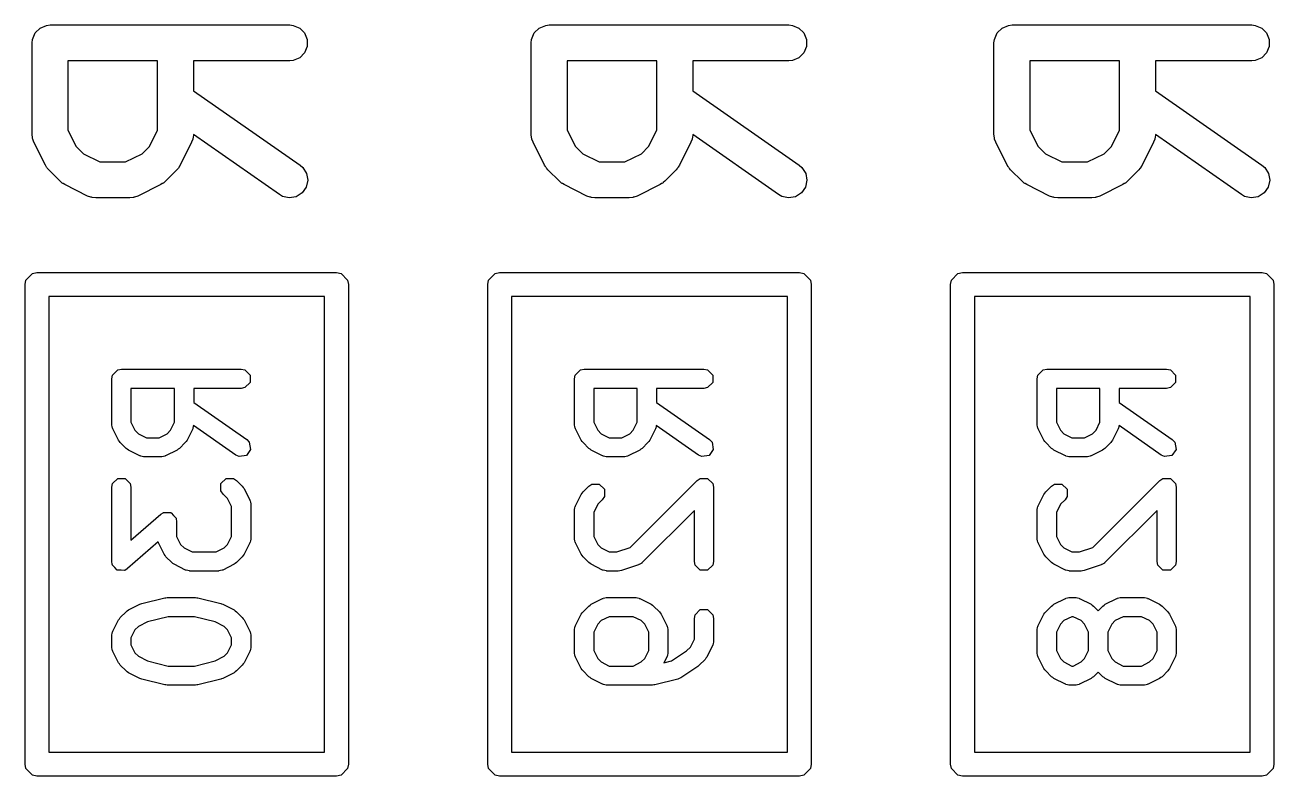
# Model space of a CAD drawing. Extents: x -0.05 to 2.94, y -0.16 to 2.16.
# Drawn here: x 2.1504 to 2.3556, y 0.4917 to 0.615 of the extents above; entities that cross this region are included whole.
import ezdxf

# ---------------------------------------------------------------- set-up
doc = ezdxf.new("R2010")
doc.units = 0
doc.header["$MEASUREMENT"] = 0
doc.layers.add('BLACK', color=7, linetype='CONTINUOUS')

msp = doc.modelspace()

# ---------------------------------------------------------------- linework, layer by layer
at = {"layer": 'BLACK', "linetype": 'CONTINUOUS'}
for p, q in [((2.15164, 0.61264), (2.15208, 0.61371)), ((2.15208, 0.61371), (2.1529, 0.61452)), ((2.1529, 0.61452), (2.15396, 0.61496)), ((2.15396, 0.61496), (2.15454, 0.61502)), ((2.15454, 0.61502), (2.19391, 0.61502)), ((2.19391, 0.61502), (2.19448, 0.61496)), ((2.19448, 0.61496), (2.19555, 0.61452)), ((2.19555, 0.61452), (2.19636, 0.61371)), ((2.19636, 0.61371), (2.1968, 0.61264)), ((2.23364, 0.61264), (2.23408, 0.61371)), ((2.23408, 0.61371), (2.2349, 0.61452)), ((2.2349, 0.61452), (2.23596, 0.61496)), ((2.23596, 0.61496), (2.23654, 0.61502)), ((2.23654, 0.61502), (2.27591, 0.61502)), ((2.27591, 0.61502), (2.27648, 0.61496)), ((2.27648, 0.61496), (2.27755, 0.61452)), ((2.27755, 0.61452), (2.27836, 0.61371)), ((2.27836, 0.61371), (2.2788, 0.61264)), ((2.30964, 0.61264), (2.31008, 0.61371)), ((2.31008, 0.61371), (2.3109, 0.61452)), ((2.3109, 0.61452), (2.31196, 0.61496)), ((2.31196, 0.61496), (2.31254, 0.61502)), ((2.31254, 0.61502), (2.35191, 0.61502)), ((2.35191, 0.61502), (2.35248, 0.61496)), ((2.35248, 0.61496), (2.35355, 0.61452)), ((2.35355, 0.61452), (2.35436, 0.61371)), ((2.35436, 0.61371), (2.3548, 0.61264)), ((2.15158, 0.61207), (2.15164, 0.61264)), ((2.15158, 0.59707), (2.15158, 0.61207)), ((2.1968, 0.61149), (2.19636, 0.61043)), ((2.1968, 0.61264), (2.1968, 0.61149)), ((2.23358, 0.61207), (2.23364, 0.61264)), ((2.23358, 0.59707), (2.23358, 0.61207)), ((2.2788, 0.61149), (2.27836, 0.61043)), ((2.2788, 0.61264), (2.2788, 0.61149)), ((2.30958, 0.61207), (2.30964, 0.61264)), ((2.30958, 0.59707), (2.30958, 0.61207)), ((2.3548, 0.61149), (2.35436, 0.61043)), ((2.3548, 0.61264), (2.3548, 0.61149)), ((2.19555, 0.60961), (2.19448, 0.60917)), ((2.19636, 0.61043), (2.19555, 0.60961)), ((2.27755, 0.60961), (2.27648, 0.60917)), ((2.27836, 0.61043), (2.27755, 0.60961)), ((2.35355, 0.60961), (2.35248, 0.60917)), ((2.35436, 0.61043), (2.35355, 0.60961)), ((2.17221, 0.60912), (2.15749, 0.60912)), ((2.15749, 0.60912), (2.15749, 0.59777)), ((2.17221, 0.59777), (2.17221, 0.60912)), ((2.19391, 0.60912), (2.17811, 0.60912)), ((2.17811, 0.60912), (2.17811, 0.60423)), ((2.19448, 0.60917), (2.19391, 0.60912)), ((2.25421, 0.60912), (2.23949, 0.60912)), ((2.23949, 0.60912), (2.23949, 0.59777)), ((2.25421, 0.59777), (2.25421, 0.60912)), ((2.27591, 0.60912), (2.26011, 0.60912)), ((2.26011, 0.60912), (2.26011, 0.60423)), ((2.27648, 0.60917), (2.27591, 0.60912)), ((2.33021, 0.60912), (2.31549, 0.60912)), ((2.31549, 0.60912), (2.31549, 0.59777)), ((2.33021, 0.59777), (2.33021, 0.60912)), ((2.35191, 0.60912), (2.33611, 0.60912)), ((2.33611, 0.60912), (2.33611, 0.60423)), ((2.35248, 0.60917), (2.35191, 0.60912)), ((2.17811, 0.60423), (2.1956, 0.59199)), ((2.26011, 0.60423), (2.2776, 0.59199)), ((2.33611, 0.60423), (2.3536, 0.59199)), ((2.15164, 0.59649), (2.15158, 0.59707)), ((2.15749, 0.59777), (2.15884, 0.59507)), ((2.17086, 0.59507), (2.17221, 0.59777)), ((2.17811, 0.59703), (2.17805, 0.59649)), ((2.19221, 0.58715), (2.17811, 0.59703)), ((2.23364, 0.59649), (2.23358, 0.59707)), ((2.23949, 0.59777), (2.24084, 0.59507)), ((2.25286, 0.59507), (2.25421, 0.59777)), ((2.26011, 0.59703), (2.26005, 0.59649)), ((2.27421, 0.58715), (2.26011, 0.59703)), ((2.30964, 0.59649), (2.30958, 0.59707)), ((2.31549, 0.59777), (2.31684, 0.59507)), ((2.32886, 0.59507), (2.33021, 0.59777)), ((2.33611, 0.59703), (2.33605, 0.59649)), ((2.35021, 0.58715), (2.33611, 0.59703)), ((2.15168, 0.5964), (2.15164, 0.59649)), ((2.15169, 0.59629), (2.15168, 0.5964)), ((2.1519, 0.59575), (2.15169, 0.59629)), ((2.15377, 0.592), (2.1519, 0.59575)), ((2.15884, 0.59507), (2.16003, 0.59387)), ((2.16966, 0.59387), (2.17086, 0.59507)), ((2.1778, 0.59575), (2.17592, 0.592)), ((2.17801, 0.59629), (2.1778, 0.59575)), ((2.17805, 0.59649), (2.17801, 0.5964)), ((2.17801, 0.5964), (2.17801, 0.59629)), ((2.23368, 0.5964), (2.23364, 0.59649)), ((2.23369, 0.59629), (2.23368, 0.5964)), ((2.2339, 0.59575), (2.23369, 0.59629)), ((2.23577, 0.592), (2.2339, 0.59575)), ((2.24084, 0.59507), (2.24203, 0.59387)), ((2.25166, 0.59387), (2.25286, 0.59507)), ((2.2598, 0.59575), (2.25792, 0.592)), ((2.26001, 0.59629), (2.2598, 0.59575)), ((2.26005, 0.59649), (2.26001, 0.5964)), ((2.26001, 0.5964), (2.26001, 0.59629)), ((2.30968, 0.5964), (2.30964, 0.59649)), ((2.30969, 0.59629), (2.30968, 0.5964)), ((2.3099, 0.59575), (2.30969, 0.59629)), ((2.31177, 0.592), (2.3099, 0.59575)), ((2.31684, 0.59507), (2.31803, 0.59387)), ((2.32766, 0.59387), (2.32886, 0.59507)), ((2.3358, 0.59575), (2.33392, 0.592)), ((2.33601, 0.59629), (2.3358, 0.59575)), ((2.33605, 0.59649), (2.33601, 0.5964)), ((2.33601, 0.5964), (2.33601, 0.59629)), ((2.16003, 0.59387), (2.16273, 0.59252)), ((2.16696, 0.59252), (2.16966, 0.59387)), ((2.24203, 0.59387), (2.24473, 0.59252)), ((2.24896, 0.59252), (2.25166, 0.59387)), ((2.31803, 0.59387), (2.32073, 0.59252)), ((2.32496, 0.59252), (2.32766, 0.59387)), ((2.15393, 0.59175), (2.15377, 0.592)), ((2.15396, 0.59168), (2.15393, 0.59175)), ((2.15402, 0.5916), (2.15396, 0.59168)), ((2.15408, 0.59151), (2.15402, 0.5916)), ((2.15414, 0.59146), (2.15408, 0.59151)), ((2.15432, 0.59123), (2.15414, 0.59146)), ((2.1562, 0.58936), (2.15432, 0.59123)), ((2.16273, 0.59252), (2.16696, 0.59252)), ((2.17537, 0.59123), (2.1735, 0.58936)), ((2.17556, 0.59146), (2.17537, 0.59123)), ((2.17562, 0.59151), (2.17556, 0.59146)), ((2.17567, 0.5916), (2.17562, 0.59151)), ((2.17574, 0.59168), (2.17567, 0.5916)), ((2.17577, 0.59175), (2.17574, 0.59168)), ((2.17592, 0.592), (2.17577, 0.59175)), ((2.1956, 0.59199), (2.19604, 0.59161)), ((2.19604, 0.59161), (2.19666, 0.59064)), ((2.23593, 0.59175), (2.23577, 0.592)), ((2.23596, 0.59168), (2.23593, 0.59175)), ((2.23602, 0.5916), (2.23596, 0.59168)), ((2.23608, 0.59151), (2.23602, 0.5916)), ((2.23614, 0.59146), (2.23608, 0.59151)), ((2.23632, 0.59123), (2.23614, 0.59146)), ((2.2382, 0.58936), (2.23632, 0.59123)), ((2.24473, 0.59252), (2.24896, 0.59252)), ((2.25737, 0.59123), (2.2555, 0.58936)), ((2.25756, 0.59146), (2.25737, 0.59123)), ((2.25762, 0.59151), (2.25756, 0.59146)), ((2.25767, 0.5916), (2.25762, 0.59151)), ((2.25774, 0.59168), (2.25767, 0.5916)), ((2.25777, 0.59175), (2.25774, 0.59168)), ((2.25792, 0.592), (2.25777, 0.59175)), ((2.2776, 0.59199), (2.27804, 0.59161)), ((2.27804, 0.59161), (2.27866, 0.59064)), ((2.31193, 0.59175), (2.31177, 0.592)), ((2.31196, 0.59168), (2.31193, 0.59175)), ((2.31202, 0.5916), (2.31196, 0.59168)), ((2.31208, 0.59151), (2.31202, 0.5916)), ((2.31214, 0.59146), (2.31208, 0.59151)), ((2.31232, 0.59123), (2.31214, 0.59146)), ((2.3142, 0.58936), (2.31232, 0.59123)), ((2.32073, 0.59252), (2.32496, 0.59252)), ((2.33337, 0.59123), (2.3315, 0.58936)), ((2.33356, 0.59146), (2.33337, 0.59123)), ((2.33362, 0.59151), (2.33356, 0.59146)), ((2.33367, 0.5916), (2.33362, 0.59151)), ((2.33374, 0.59168), (2.33367, 0.5916)), ((2.33377, 0.59175), (2.33374, 0.59168)), ((2.33392, 0.592), (2.33377, 0.59175)), ((2.3536, 0.59199), (2.35404, 0.59161)), ((2.35404, 0.59161), (2.35466, 0.59064)), ((2.15642, 0.58917), (2.1562, 0.58936)), ((2.15648, 0.58911), (2.15642, 0.58917)), ((2.15656, 0.58906), (2.15648, 0.58911)), ((2.15665, 0.58899), (2.15656, 0.58906)), ((2.15672, 0.58896), (2.15665, 0.58899)), ((2.15697, 0.5888), (2.15672, 0.58896)), ((2.16071, 0.58693), (2.15697, 0.5888)), ((2.17273, 0.5888), (2.16898, 0.58693)), ((2.17298, 0.58896), (2.17273, 0.5888)), ((2.17305, 0.58899), (2.17298, 0.58896)), ((2.17313, 0.58906), (2.17305, 0.58899)), ((2.17322, 0.58911), (2.17313, 0.58906)), ((2.17327, 0.58917), (2.17322, 0.58911)), ((2.1735, 0.58936), (2.17327, 0.58917)), ((2.19686, 0.58951), (2.19661, 0.58838)), ((2.19666, 0.59064), (2.19686, 0.58951)), ((2.23842, 0.58917), (2.2382, 0.58936)), ((2.23848, 0.58911), (2.23842, 0.58917)), ((2.23856, 0.58906), (2.23848, 0.58911)), ((2.23865, 0.58899), (2.23856, 0.58906)), ((2.23872, 0.58896), (2.23865, 0.58899)), ((2.23897, 0.5888), (2.23872, 0.58896)), ((2.24271, 0.58693), (2.23897, 0.5888)), ((2.25473, 0.5888), (2.25098, 0.58693)), ((2.25498, 0.58896), (2.25473, 0.5888)), ((2.25505, 0.58899), (2.25498, 0.58896)), ((2.25513, 0.58906), (2.25505, 0.58899)), ((2.25522, 0.58911), (2.25513, 0.58906)), ((2.25527, 0.58917), (2.25522, 0.58911)), ((2.2555, 0.58936), (2.25527, 0.58917)), ((2.27886, 0.58951), (2.27861, 0.58838)), ((2.27866, 0.59064), (2.27886, 0.58951)), ((2.31442, 0.58917), (2.3142, 0.58936)), ((2.31448, 0.58911), (2.31442, 0.58917)), ((2.31456, 0.58906), (2.31448, 0.58911)), ((2.31465, 0.58899), (2.31456, 0.58906)), ((2.31472, 0.58896), (2.31465, 0.58899)), ((2.31497, 0.5888), (2.31472, 0.58896)), ((2.31871, 0.58693), (2.31497, 0.5888)), ((2.33073, 0.5888), (2.32698, 0.58693)), ((2.33098, 0.58896), (2.33073, 0.5888)), ((2.33105, 0.58899), (2.33098, 0.58896)), ((2.33113, 0.58906), (2.33105, 0.58899)), ((2.33122, 0.58911), (2.33113, 0.58906)), ((2.33127, 0.58917), (2.33122, 0.58911)), ((2.3315, 0.58936), (2.33127, 0.58917)), ((2.35486, 0.58951), (2.35461, 0.58838)), ((2.35466, 0.59064), (2.35486, 0.58951)), ((2.16126, 0.58672), (2.16071, 0.58693)), ((2.16898, 0.58693), (2.16844, 0.58672)), ((2.19272, 0.58687), (2.19221, 0.58715)), ((2.19384, 0.58662), (2.19272, 0.58687)), ((2.19498, 0.58682), (2.19384, 0.58662)), ((2.19595, 0.58744), (2.19498, 0.58682)), ((2.19661, 0.58838), (2.19595, 0.58744)), ((2.24326, 0.58672), (2.24271, 0.58693)), ((2.25098, 0.58693), (2.25044, 0.58672)), ((2.27472, 0.58687), (2.27421, 0.58715)), ((2.27584, 0.58662), (2.27472, 0.58687)), ((2.27698, 0.58682), (2.27584, 0.58662)), ((2.27795, 0.58744), (2.27698, 0.58682)), ((2.27861, 0.58838), (2.27795, 0.58744)), ((2.31926, 0.58672), (2.31871, 0.58693)), ((2.32698, 0.58693), (2.32644, 0.58672)), ((2.35072, 0.58687), (2.35021, 0.58715)), ((2.35184, 0.58662), (2.35072, 0.58687)), ((2.35298, 0.58682), (2.35184, 0.58662)), ((2.35395, 0.58744), (2.35298, 0.58682)), ((2.35461, 0.58838), (2.35395, 0.58744)), ((2.16136, 0.58672), (2.16126, 0.58672)), ((2.16146, 0.58668), (2.16136, 0.58672)), ((2.16204, 0.58662), (2.16146, 0.58668)), ((2.16766, 0.58662), (2.16204, 0.58662)), ((2.16824, 0.58668), (2.16766, 0.58662)), ((2.16833, 0.58672), (2.16824, 0.58668)), ((2.16844, 0.58672), (2.16833, 0.58672)), ((2.24336, 0.58672), (2.24326, 0.58672)), ((2.24346, 0.58668), (2.24336, 0.58672)), ((2.24404, 0.58662), (2.24346, 0.58668)), ((2.24966, 0.58662), (2.24404, 0.58662)), ((2.25024, 0.58668), (2.24966, 0.58662)), ((2.25033, 0.58672), (2.25024, 0.58668)), ((2.25044, 0.58672), (2.25033, 0.58672)), ((2.31936, 0.58672), (2.31926, 0.58672)), ((2.31946, 0.58668), (2.31936, 0.58672)), ((2.32004, 0.58662), (2.31946, 0.58668)), ((2.32566, 0.58662), (2.32004, 0.58662)), ((2.32624, 0.58668), (2.32566, 0.58662)), ((2.32633, 0.58672), (2.32624, 0.58668)), ((2.32644, 0.58672), (2.32633, 0.58672)), ((2.15043, 0.57237), (2.15058, 0.57312)), ((2.15043, 0.49363), (2.15043, 0.57237)), ((2.15058, 0.57312), (2.15164, 0.57419)), ((2.15164, 0.57419), (2.15239, 0.57434)), ((2.15239, 0.57434), (2.20161, 0.57434)), ((2.20161, 0.57434), (2.20236, 0.57419)), ((2.20236, 0.57419), (2.20342, 0.57312)), ((2.20342, 0.57312), (2.20357, 0.57237)), ((2.20357, 0.57237), (2.20357, 0.49363)), ((2.22643, 0.57237), (2.22658, 0.57312)), ((2.22643, 0.49363), (2.22643, 0.57237)), ((2.22658, 0.57312), (2.22764, 0.57419)), ((2.22764, 0.57419), (2.22839, 0.57434)), ((2.22839, 0.57434), (2.27761, 0.57434)), ((2.27761, 0.57434), (2.27836, 0.57419)), ((2.27836, 0.57419), (2.27942, 0.57312)), ((2.27942, 0.57312), (2.27957, 0.57237)), ((2.27957, 0.57237), (2.27957, 0.49363)), ((2.30243, 0.57237), (2.30258, 0.57312)), ((2.30243, 0.49363), (2.30243, 0.57237)), ((2.30258, 0.57312), (2.30364, 0.57419)), ((2.30364, 0.57419), (2.30439, 0.57434)), ((2.30439, 0.57434), (2.35361, 0.57434)), ((2.35361, 0.57434), (2.35436, 0.57419)), ((2.35436, 0.57419), (2.35542, 0.57312)), ((2.35542, 0.57312), (2.35557, 0.57237)), ((2.35557, 0.57237), (2.35557, 0.49363)), ((2.15436, 0.5704), (2.15436, 0.4956)), ((2.19964, 0.5704), (2.15436, 0.5704)), ((2.19964, 0.4956), (2.19964, 0.5704)), ((2.23036, 0.5704), (2.23036, 0.4956)), ((2.27564, 0.5704), (2.23036, 0.5704)), ((2.27564, 0.4956), (2.27564, 0.5704)), ((2.30636, 0.5704), (2.30636, 0.4956)), ((2.35164, 0.5704), (2.30636, 0.5704)), ((2.35164, 0.4956), (2.35164, 0.5704)), ((2.1648, 0.55751), (2.16566, 0.55836)), ((2.16566, 0.55836), (2.16626, 0.55848)), ((2.16626, 0.55848), (2.18594, 0.55848)), ((2.18594, 0.55848), (2.18655, 0.55836)), ((2.18655, 0.55836), (2.1874, 0.55751)), ((2.2408, 0.55751), (2.24166, 0.55836)), ((2.24166, 0.55836), (2.24226, 0.55848)), ((2.24226, 0.55848), (2.26194, 0.55848)), ((2.26194, 0.55848), (2.26255, 0.55836)), ((2.26255, 0.55836), (2.2634, 0.55751)), ((2.3168, 0.55751), (2.31766, 0.55836)), ((2.31766, 0.55836), (2.31826, 0.55848)), ((2.31826, 0.55848), (2.33794, 0.55848)), ((2.33794, 0.55848), (2.33855, 0.55836)), ((2.33855, 0.55836), (2.3394, 0.55751)), ((2.16468, 0.5569), (2.1648, 0.55751)), ((2.16468, 0.5494), (2.16468, 0.5569)), ((2.1874, 0.5563), (2.18655, 0.55545)), ((2.1874, 0.55751), (2.1874, 0.5563)), ((2.24068, 0.5569), (2.2408, 0.55751)), ((2.24068, 0.5494), (2.24068, 0.5569)), ((2.2634, 0.5563), (2.26255, 0.55545)), ((2.2634, 0.55751), (2.2634, 0.5563)), ((2.31668, 0.5569), (2.3168, 0.55751)), ((2.31668, 0.5494), (2.31668, 0.5569)), ((2.3394, 0.5563), (2.33855, 0.55545)), ((2.3394, 0.55751), (2.3394, 0.5563)), ((2.17499, 0.55533), (2.16783, 0.55533)), ((2.16783, 0.55533), (2.16783, 0.54978)), ((2.17499, 0.54978), (2.17499, 0.55533)), ((2.18594, 0.55533), (2.17814, 0.55533)), ((2.17814, 0.55533), (2.17814, 0.55304)), ((2.18655, 0.55545), (2.18594, 0.55533)), ((2.25099, 0.55533), (2.24383, 0.55533)), ((2.24383, 0.55533), (2.24383, 0.54978)), ((2.25099, 0.54978), (2.25099, 0.55533)), ((2.26194, 0.55533), (2.25414, 0.55533)), ((2.25414, 0.55533), (2.25414, 0.55304)), ((2.26255, 0.55545), (2.26194, 0.55533)), ((2.32699, 0.55533), (2.31983, 0.55533)), ((2.31983, 0.55533), (2.31983, 0.54978)), ((2.32699, 0.54978), (2.32699, 0.55533)), ((2.33794, 0.55533), (2.33014, 0.55533)), ((2.33014, 0.55533), (2.33014, 0.55304)), ((2.33855, 0.55545), (2.33794, 0.55533)), ((2.17814, 0.55304), (2.18685, 0.54694)), ((2.25414, 0.55304), (2.26285, 0.54694)), ((2.33014, 0.55304), (2.33885, 0.54694)), ((2.1647, 0.54933), (2.16468, 0.5494)), ((2.16469, 0.54929), (2.1647, 0.54933)), ((2.16475, 0.54905), (2.16469, 0.54929)), ((2.1648, 0.5488), (2.16475, 0.54905)), ((2.16483, 0.54878), (2.1648, 0.5488)), ((2.16485, 0.5487), (2.16483, 0.54878)), ((2.16579, 0.54683), (2.16485, 0.5487)), ((2.16783, 0.54978), (2.16849, 0.54846)), ((2.16849, 0.54846), (2.16907, 0.54789)), ((2.16907, 0.54789), (2.17038, 0.54723)), ((2.17245, 0.54723), (2.17376, 0.54789)), ((2.17376, 0.54789), (2.17434, 0.54846)), ((2.17434, 0.54846), (2.17499, 0.54978)), ((2.17798, 0.5487), (2.17704, 0.54683)), ((2.178, 0.54878), (2.17798, 0.5487)), ((2.17802, 0.5488), (2.178, 0.54878)), ((2.17807, 0.54905), (2.17802, 0.5488)), ((2.17812, 0.54921), (2.17807, 0.54905)), ((2.18504, 0.54436), (2.17812, 0.54921)), ((2.2407, 0.54933), (2.24068, 0.5494)), ((2.24069, 0.54929), (2.2407, 0.54933)), ((2.24075, 0.54905), (2.24069, 0.54929)), ((2.2408, 0.5488), (2.24075, 0.54905)), ((2.24083, 0.54878), (2.2408, 0.5488)), ((2.24085, 0.5487), (2.24083, 0.54878)), ((2.24179, 0.54683), (2.24085, 0.5487)), ((2.24383, 0.54978), (2.24449, 0.54846)), ((2.24449, 0.54846), (2.24507, 0.54789)), ((2.24507, 0.54789), (2.24638, 0.54723)), ((2.24845, 0.54723), (2.24976, 0.54789)), ((2.24976, 0.54789), (2.25034, 0.54846)), ((2.25034, 0.54846), (2.25099, 0.54978)), ((2.25398, 0.5487), (2.25304, 0.54683)), ((2.254, 0.54878), (2.25398, 0.5487)), ((2.25402, 0.5488), (2.254, 0.54878)), ((2.25407, 0.54905), (2.25402, 0.5488)), ((2.25412, 0.54921), (2.25407, 0.54905)), ((2.26104, 0.54436), (2.25412, 0.54921)), ((2.3167, 0.54933), (2.31668, 0.5494)), ((2.31669, 0.54929), (2.3167, 0.54933)), ((2.31675, 0.54905), (2.31669, 0.54929)), ((2.3168, 0.5488), (2.31675, 0.54905)), ((2.31683, 0.54878), (2.3168, 0.5488)), ((2.31685, 0.5487), (2.31683, 0.54878)), ((2.31779, 0.54683), (2.31685, 0.5487)), ((2.31983, 0.54978), (2.32049, 0.54846)), ((2.32049, 0.54846), (2.32107, 0.54789)), ((2.32107, 0.54789), (2.32238, 0.54723)), ((2.32445, 0.54723), (2.32576, 0.54789)), ((2.32576, 0.54789), (2.32634, 0.54846)), ((2.32634, 0.54846), (2.32699, 0.54978)), ((2.32998, 0.5487), (2.32904, 0.54683)), ((2.33, 0.54878), (2.32998, 0.5487)), ((2.33002, 0.5488), (2.33, 0.54878)), ((2.33007, 0.54905), (2.33002, 0.5488)), ((2.33012, 0.54921), (2.33007, 0.54905)), ((2.33704, 0.54436), (2.33012, 0.54921)), ((2.16594, 0.54663), (2.16579, 0.54683)), ((2.16608, 0.54642), (2.16594, 0.54663)), ((2.16702, 0.54548), (2.16608, 0.54642)), ((2.17038, 0.54723), (2.17245, 0.54723)), ((2.17675, 0.54642), (2.17581, 0.54548)), ((2.17689, 0.54663), (2.17675, 0.54642)), ((2.17704, 0.54683), (2.17689, 0.54663)), ((2.18685, 0.54694), (2.18727, 0.5465)), ((2.18727, 0.5465), (2.18748, 0.54531)), ((2.24194, 0.54663), (2.24179, 0.54683)), ((2.24208, 0.54642), (2.24194, 0.54663)), ((2.24302, 0.54548), (2.24208, 0.54642)), ((2.24638, 0.54723), (2.24845, 0.54723)), ((2.25275, 0.54642), (2.25181, 0.54548)), ((2.25289, 0.54663), (2.25275, 0.54642)), ((2.25304, 0.54683), (2.25289, 0.54663)), ((2.26285, 0.54694), (2.26327, 0.5465)), ((2.26327, 0.5465), (2.26348, 0.54531)), ((2.31794, 0.54663), (2.31779, 0.54683)), ((2.31808, 0.54642), (2.31794, 0.54663)), ((2.31902, 0.54548), (2.31808, 0.54642)), ((2.32238, 0.54723), (2.32445, 0.54723)), ((2.32875, 0.54642), (2.32781, 0.54548)), ((2.32889, 0.54663), (2.32875, 0.54642)), ((2.32904, 0.54683), (2.32889, 0.54663)), ((2.33885, 0.54694), (2.33927, 0.5465)), ((2.33927, 0.5465), (2.33948, 0.54531)), ((2.16723, 0.54534), (2.16702, 0.54548)), ((2.16743, 0.54518), (2.16723, 0.54534)), ((2.1693, 0.54425), (2.16743, 0.54518)), ((2.16938, 0.54423), (2.1693, 0.54425)), ((2.1694, 0.5442), (2.16938, 0.54423)), ((2.16965, 0.54415), (2.1694, 0.5442)), ((2.1699, 0.54408), (2.16965, 0.54415)), ((2.16993, 0.5441), (2.1699, 0.54408)), ((2.17001, 0.54408), (2.16993, 0.5441)), ((2.17282, 0.54408), (2.17001, 0.54408)), ((2.1729, 0.5441), (2.17282, 0.54408)), ((2.17293, 0.54408), (2.1729, 0.5441)), ((2.17317, 0.54415), (2.17293, 0.54408)), ((2.17342, 0.5442), (2.17317, 0.54415)), ((2.17345, 0.54423), (2.17342, 0.5442)), ((2.17352, 0.54425), (2.17345, 0.54423)), ((2.1754, 0.54518), (2.17352, 0.54425)), ((2.1756, 0.54534), (2.1754, 0.54518)), ((2.17581, 0.54548), (2.1756, 0.54534)), ((2.1856, 0.54412), (2.18504, 0.54436)), ((2.18679, 0.54433), (2.1856, 0.54412)), ((2.18748, 0.54531), (2.18679, 0.54433)), ((2.24323, 0.54534), (2.24302, 0.54548)), ((2.24343, 0.54518), (2.24323, 0.54534)), ((2.2453, 0.54425), (2.24343, 0.54518)), ((2.24538, 0.54423), (2.2453, 0.54425)), ((2.2454, 0.5442), (2.24538, 0.54423)), ((2.24565, 0.54415), (2.2454, 0.5442)), ((2.2459, 0.54408), (2.24565, 0.54415)), ((2.24593, 0.5441), (2.2459, 0.54408)), ((2.24601, 0.54408), (2.24593, 0.5441)), ((2.24882, 0.54408), (2.24601, 0.54408)), ((2.2489, 0.5441), (2.24882, 0.54408)), ((2.24893, 0.54408), (2.2489, 0.5441)), ((2.24917, 0.54415), (2.24893, 0.54408)), ((2.24942, 0.5442), (2.24917, 0.54415)), ((2.24945, 0.54423), (2.24942, 0.5442)), ((2.24952, 0.54425), (2.24945, 0.54423)), ((2.2514, 0.54518), (2.24952, 0.54425)), ((2.2516, 0.54534), (2.2514, 0.54518)), ((2.25181, 0.54548), (2.2516, 0.54534)), ((2.2616, 0.54412), (2.26104, 0.54436)), ((2.26279, 0.54433), (2.2616, 0.54412)), ((2.26348, 0.54531), (2.26279, 0.54433)), ((2.31923, 0.54534), (2.31902, 0.54548)), ((2.31943, 0.54518), (2.31923, 0.54534)), ((2.3213, 0.54425), (2.31943, 0.54518)), ((2.32138, 0.54423), (2.3213, 0.54425)), ((2.3214, 0.5442), (2.32138, 0.54423)), ((2.32165, 0.54415), (2.3214, 0.5442)), ((2.3219, 0.54408), (2.32165, 0.54415)), ((2.32193, 0.5441), (2.3219, 0.54408)), ((2.32201, 0.54408), (2.32193, 0.5441)), ((2.32482, 0.54408), (2.32201, 0.54408)), ((2.3249, 0.5441), (2.32482, 0.54408)), ((2.32493, 0.54408), (2.3249, 0.5441)), ((2.32517, 0.54415), (2.32493, 0.54408)), ((2.32542, 0.5442), (2.32517, 0.54415)), ((2.32545, 0.54423), (2.32542, 0.5442)), ((2.32552, 0.54425), (2.32545, 0.54423)), ((2.3274, 0.54518), (2.32552, 0.54425)), ((2.3276, 0.54534), (2.3274, 0.54518)), ((2.32781, 0.54548), (2.3276, 0.54534)), ((2.3376, 0.54412), (2.33704, 0.54436)), ((2.33879, 0.54433), (2.3376, 0.54412)), ((2.33948, 0.54531), (2.33879, 0.54433)), ((2.16468, 0.53909), (2.1648, 0.5397)), ((2.1648, 0.5397), (2.16566, 0.54055)), ((2.16566, 0.54055), (2.16686, 0.54055)), ((2.16686, 0.54055), (2.16771, 0.5397)), ((2.16771, 0.5397), (2.16783, 0.53909)), ((2.18261, 0.5397), (2.18347, 0.54055)), ((2.18261, 0.53849), (2.18261, 0.5397)), ((2.18347, 0.54055), (2.18467, 0.54055)), ((2.18467, 0.54055), (2.18518, 0.54021)), ((2.18518, 0.54021), (2.18612, 0.53927)), ((2.24302, 0.53927), (2.24353, 0.53961)), ((2.24353, 0.53961), (2.24474, 0.53961)), ((2.24474, 0.53961), (2.24559, 0.53876)), ((2.24984, 0.52922), (2.26083, 0.54021)), ((2.26083, 0.54021), (2.26134, 0.54055)), ((2.26134, 0.54055), (2.26255, 0.54055)), ((2.26255, 0.54055), (2.2634, 0.5397)), ((2.2634, 0.5397), (2.2634, 0.5397)), ((2.2634, 0.5397), (2.26352, 0.53909)), ((2.31902, 0.53927), (2.31953, 0.53961)), ((2.31953, 0.53961), (2.32074, 0.53961)), ((2.32074, 0.53961), (2.32159, 0.53876)), ((2.32584, 0.52922), (2.33683, 0.54021)), ((2.33683, 0.54021), (2.33734, 0.54055)), ((2.33734, 0.54055), (2.33855, 0.54055)), ((2.33855, 0.54055), (2.3394, 0.5397)), ((2.3394, 0.5397), (2.3394, 0.5397)), ((2.3394, 0.5397), (2.33952, 0.53909)), ((2.16468, 0.52691), (2.16468, 0.53909)), ((2.16783, 0.53909), (2.16783, 0.53038)), ((2.18295, 0.53798), (2.18261, 0.53849)), ((2.18371, 0.53722), (2.18295, 0.53798)), ((2.18612, 0.53927), (2.18626, 0.53906)), ((2.18626, 0.53906), (2.18641, 0.53886)), ((2.18641, 0.53886), (2.18735, 0.53699)), ((2.24085, 0.53605), (2.24179, 0.53792)), ((2.24179, 0.53792), (2.24194, 0.53812)), ((2.24194, 0.53812), (2.24208, 0.53833)), ((2.24208, 0.53833), (2.24302, 0.53927)), ((2.24559, 0.53755), (2.24525, 0.53704)), ((2.24559, 0.53876), (2.24559, 0.53755)), ((2.26352, 0.53909), (2.26352, 0.52691)), ((2.31685, 0.53605), (2.31779, 0.53792)), ((2.31779, 0.53792), (2.31794, 0.53812)), ((2.31794, 0.53812), (2.31808, 0.53833)), ((2.31808, 0.53833), (2.31902, 0.53927)), ((2.32159, 0.53755), (2.32125, 0.53704)), ((2.32159, 0.53876), (2.32159, 0.53755)), ((2.33952, 0.53909), (2.33952, 0.52691)), ((2.18437, 0.53591), (2.18371, 0.53722)), ((2.18437, 0.53103), (2.18437, 0.53591)), ((2.18735, 0.53699), (2.18737, 0.53691)), ((2.18737, 0.53691), (2.1874, 0.53688)), ((2.1874, 0.53688), (2.18745, 0.53664)), ((2.18745, 0.53664), (2.18751, 0.53639)), ((2.18751, 0.53639), (2.1875, 0.53636)), ((2.1875, 0.53636), (2.18752, 0.53628)), ((2.18752, 0.53628), (2.18752, 0.53066)), ((2.24069, 0.53546), (2.24075, 0.5357)), ((2.2407, 0.53542), (2.24069, 0.53546)), ((2.24075, 0.5357), (2.2408, 0.53595)), ((2.2408, 0.53595), (2.24083, 0.53597)), ((2.24083, 0.53597), (2.24085, 0.53605)), ((2.24449, 0.53629), (2.24383, 0.53497)), ((2.24525, 0.53704), (2.24449, 0.53629)), ((2.31669, 0.53546), (2.31675, 0.5357)), ((2.3167, 0.53542), (2.31669, 0.53546)), ((2.31675, 0.5357), (2.3168, 0.53595)), ((2.3168, 0.53595), (2.31683, 0.53597)), ((2.31683, 0.53597), (2.31685, 0.53605)), ((2.32049, 0.53629), (2.31983, 0.53497)), ((2.32125, 0.53704), (2.32049, 0.53629)), ((2.16783, 0.53038), (2.17272, 0.53465)), ((2.17272, 0.53465), (2.17311, 0.53488)), ((2.17311, 0.53488), (2.17315, 0.53492)), ((2.17315, 0.53492), (2.17319, 0.53492)), ((2.17319, 0.53492), (2.17325, 0.53496)), ((2.17325, 0.53496), (2.17381, 0.53492)), ((2.17381, 0.53492), (2.17436, 0.53492)), ((2.17436, 0.53492), (2.1744, 0.53488)), ((2.1744, 0.53488), (2.17446, 0.53488)), ((2.17446, 0.53488), (2.17482, 0.53446)), ((2.17482, 0.53446), (2.17521, 0.53407)), ((2.17521, 0.53407), (2.17523, 0.534)), ((2.17523, 0.534), (2.17525, 0.53397)), ((2.17525, 0.53397), (2.17524, 0.53391)), ((2.17524, 0.53391), (2.17533, 0.53347)), ((2.17533, 0.53347), (2.17533, 0.53103)), ((2.24068, 0.53534), (2.2407, 0.53542)), ((2.24068, 0.53066), (2.24068, 0.53534)), ((2.24383, 0.53497), (2.24383, 0.53103)), ((2.26037, 0.53529), (2.25181, 0.52673)), ((2.26037, 0.52691), (2.26037, 0.53529)), ((2.31668, 0.53534), (2.3167, 0.53542)), ((2.31668, 0.53066), (2.31668, 0.53534)), ((2.31983, 0.53497), (2.31983, 0.53103)), ((2.33637, 0.53529), (2.32781, 0.52673)), ((2.33637, 0.52691), (2.33637, 0.53529)), ((2.17229, 0.5301), (2.16729, 0.52572)), ((2.1723, 0.53005), (2.17229, 0.5301)), ((2.17233, 0.53003), (2.1723, 0.53005)), ((2.17235, 0.52995), (2.17233, 0.53003)), ((2.17329, 0.52808), (2.17235, 0.52995)), ((2.17533, 0.53103), (2.17599, 0.52971)), ((2.17599, 0.52971), (2.17656, 0.52914)), ((2.18314, 0.52914), (2.18371, 0.52971)), ((2.18371, 0.52971), (2.18437, 0.53103)), ((2.18735, 0.52995), (2.18641, 0.52808)), ((2.18737, 0.53003), (2.18735, 0.52995)), ((2.1874, 0.53005), (2.18737, 0.53003)), ((2.18745, 0.5303), (2.1874, 0.53005)), ((2.18751, 0.53054), (2.18745, 0.5303)), ((2.18752, 0.53066), (2.1875, 0.53058)), ((2.1875, 0.53058), (2.18751, 0.53054)), ((2.2407, 0.53058), (2.24068, 0.53066)), ((2.24069, 0.53054), (2.2407, 0.53058)), ((2.24075, 0.5303), (2.24069, 0.53054)), ((2.2408, 0.53005), (2.24075, 0.5303)), ((2.24083, 0.53003), (2.2408, 0.53005)), ((2.24085, 0.52995), (2.24083, 0.53003)), ((2.24179, 0.52808), (2.24085, 0.52995)), ((2.24383, 0.53103), (2.24449, 0.52971)), ((2.24449, 0.52971), (2.24507, 0.52914)), ((2.3167, 0.53058), (2.31668, 0.53066)), ((2.31669, 0.53054), (2.3167, 0.53058)), ((2.31675, 0.5303), (2.31669, 0.53054)), ((2.3168, 0.53005), (2.31675, 0.5303)), ((2.31683, 0.53003), (2.3168, 0.53005)), ((2.31685, 0.52995), (2.31683, 0.53003)), ((2.31779, 0.52808), (2.31685, 0.52995)), ((2.31983, 0.53103), (2.32049, 0.52971)), ((2.32049, 0.52971), (2.32107, 0.52914)), ((2.17344, 0.52788), (2.17329, 0.52808)), ((2.17358, 0.52767), (2.17344, 0.52788)), ((2.17452, 0.52673), (2.17358, 0.52767)), ((2.17656, 0.52914), (2.17788, 0.52848)), ((2.17788, 0.52848), (2.18182, 0.52848)), ((2.18182, 0.52848), (2.18314, 0.52914)), ((2.18612, 0.52767), (2.18518, 0.52673)), ((2.18626, 0.52788), (2.18612, 0.52767)), ((2.18641, 0.52808), (2.18626, 0.52788)), ((2.24194, 0.52788), (2.24179, 0.52808)), ((2.24208, 0.52767), (2.24194, 0.52788)), ((2.24302, 0.52673), (2.24208, 0.52767)), ((2.24507, 0.52914), (2.24638, 0.52848)), ((2.24638, 0.52848), (2.24763, 0.52848)), ((2.24763, 0.52848), (2.24984, 0.52922)), ((2.31794, 0.52788), (2.31779, 0.52808)), ((2.31808, 0.52767), (2.31794, 0.52788)), ((2.31902, 0.52673), (2.31808, 0.52767)), ((2.32107, 0.52914), (2.32238, 0.52848)), ((2.32238, 0.52848), (2.32363, 0.52848)), ((2.32363, 0.52848), (2.32584, 0.52922)), ((2.16477, 0.52647), (2.16468, 0.52691)), ((2.16477, 0.5264), (2.16477, 0.52647)), ((2.16479, 0.52638), (2.16477, 0.5264)), ((2.1648, 0.5263), (2.16479, 0.52638)), ((2.16519, 0.52591), (2.1648, 0.5263)), ((2.16556, 0.5255), (2.16519, 0.52591)), ((2.16562, 0.52549), (2.16556, 0.5255)), ((2.16566, 0.52545), (2.16562, 0.52549)), ((2.16621, 0.52545), (2.16566, 0.52545)), ((2.16676, 0.52542), (2.16621, 0.52545)), ((2.16683, 0.52545), (2.16676, 0.52542)), ((2.16686, 0.52545), (2.16683, 0.52545)), ((2.16691, 0.5255), (2.16686, 0.52545)), ((2.16729, 0.52572), (2.16691, 0.5255)), ((2.17473, 0.52659), (2.17452, 0.52673)), ((2.17493, 0.52644), (2.17473, 0.52659)), ((2.1768, 0.5255), (2.17493, 0.52644)), ((2.17688, 0.52548), (2.1768, 0.5255)), ((2.1769, 0.52545), (2.17688, 0.52548)), ((2.17715, 0.5254), (2.1769, 0.52545)), ((2.17739, 0.52534), (2.17715, 0.5254)), ((2.17743, 0.52535), (2.17739, 0.52534)), ((2.17751, 0.52533), (2.17743, 0.52535)), ((2.18219, 0.52533), (2.17751, 0.52533)), ((2.18227, 0.52535), (2.18219, 0.52533)), ((2.1823, 0.52534), (2.18227, 0.52535)), ((2.18255, 0.5254), (2.1823, 0.52534)), ((2.1828, 0.52545), (2.18255, 0.5254)), ((2.18282, 0.52548), (2.1828, 0.52545)), ((2.1829, 0.5255), (2.18282, 0.52548)), ((2.18477, 0.52644), (2.1829, 0.5255)), ((2.18497, 0.52659), (2.18477, 0.52644)), ((2.18518, 0.52673), (2.18497, 0.52659)), ((2.24323, 0.52659), (2.24302, 0.52673)), ((2.24343, 0.52644), (2.24323, 0.52659)), ((2.2453, 0.5255), (2.24343, 0.52644)), ((2.24538, 0.52548), (2.2453, 0.5255)), ((2.2454, 0.52545), (2.24538, 0.52548)), ((2.24565, 0.5254), (2.2454, 0.52545)), ((2.2459, 0.52534), (2.24565, 0.5254)), ((2.24593, 0.52535), (2.2459, 0.52534)), ((2.24601, 0.52533), (2.24593, 0.52535)), ((2.24788, 0.52533), (2.24601, 0.52533)), ((2.24813, 0.52538), (2.24788, 0.52533)), ((2.24838, 0.52541), (2.24813, 0.52538)), ((2.25119, 0.52635), (2.24838, 0.52541)), ((2.25126, 0.52639), (2.25119, 0.52635)), ((2.2513, 0.52639), (2.25126, 0.52639)), ((2.25151, 0.52653), (2.2513, 0.52639)), ((2.25173, 0.52665), (2.25151, 0.52653)), ((2.25174, 0.52669), (2.25173, 0.52665)), ((2.25181, 0.52673), (2.25174, 0.52669)), ((2.26049, 0.5263), (2.26037, 0.52691)), ((2.26134, 0.52545), (2.26049, 0.5263)), ((2.26255, 0.52545), (2.26134, 0.52545)), ((2.2634, 0.5263), (2.26255, 0.52545)), ((2.26352, 0.52691), (2.2634, 0.5263)), ((2.31923, 0.52659), (2.31902, 0.52673)), ((2.31943, 0.52644), (2.31923, 0.52659)), ((2.3213, 0.5255), (2.31943, 0.52644)), ((2.32138, 0.52548), (2.3213, 0.5255)), ((2.3214, 0.52545), (2.32138, 0.52548)), ((2.32165, 0.5254), (2.3214, 0.52545)), ((2.3219, 0.52534), (2.32165, 0.5254)), ((2.32193, 0.52535), (2.3219, 0.52534)), ((2.32201, 0.52533), (2.32193, 0.52535)), ((2.32388, 0.52533), (2.32201, 0.52533)), ((2.32413, 0.52538), (2.32388, 0.52533)), ((2.32438, 0.52541), (2.32413, 0.52538)), ((2.32719, 0.52635), (2.32438, 0.52541)), ((2.32726, 0.52639), (2.32719, 0.52635)), ((2.3273, 0.52639), (2.32726, 0.52639)), ((2.32751, 0.52653), (2.3273, 0.52639)), ((2.32773, 0.52665), (2.32751, 0.52653)), ((2.32774, 0.52669), (2.32773, 0.52665)), ((2.32781, 0.52673), (2.32774, 0.52669)), ((2.33649, 0.5263), (2.33637, 0.52691)), ((2.33734, 0.52545), (2.33649, 0.5263)), ((2.33855, 0.52545), (2.33734, 0.52545)), ((2.3394, 0.5263), (2.33855, 0.52545)), ((2.33952, 0.52691), (2.3394, 0.5263)), ((2.16743, 0.51894), (2.1693, 0.51988)), ((2.1693, 0.51988), (2.16947, 0.51992)), ((2.16947, 0.51992), (2.16963, 0.52)), ((2.16963, 0.52), (2.17337, 0.52094)), ((2.17337, 0.52094), (2.17357, 0.52095)), ((2.17357, 0.52095), (2.17376, 0.52098)), ((2.17376, 0.52098), (2.17844, 0.52098)), ((2.17844, 0.52098), (2.17863, 0.52095)), ((2.17863, 0.52095), (2.17883, 0.52094)), ((2.17883, 0.52094), (2.18258, 0.52)), ((2.18258, 0.52), (2.18273, 0.51992)), ((2.18273, 0.51992), (2.1829, 0.51988)), ((2.1829, 0.51988), (2.18477, 0.51894)), ((2.24208, 0.51865), (2.24302, 0.51958)), ((2.24302, 0.51958), (2.24323, 0.51972)), ((2.24323, 0.51972), (2.24343, 0.51988)), ((2.24343, 0.51988), (2.2453, 0.52082)), ((2.2453, 0.52082), (2.24538, 0.52084)), ((2.24538, 0.52084), (2.2454, 0.52086)), ((2.2454, 0.52086), (2.24565, 0.52091)), ((2.24565, 0.52091), (2.2459, 0.52098)), ((2.2459, 0.52098), (2.24593, 0.52097)), ((2.24593, 0.52097), (2.24601, 0.52098)), ((2.24601, 0.52098), (2.25069, 0.52098)), ((2.25069, 0.52098), (2.25077, 0.52097)), ((2.25077, 0.52097), (2.25081, 0.52098)), ((2.25081, 0.52098), (2.25105, 0.52091)), ((2.25105, 0.52091), (2.2513, 0.52086)), ((2.2513, 0.52086), (2.25132, 0.52084)), ((2.25132, 0.52084), (2.2514, 0.52082)), ((2.2514, 0.52082), (2.25327, 0.51988)), ((2.25327, 0.51988), (2.25347, 0.51972)), ((2.25347, 0.51972), (2.25368, 0.51958)), ((2.25368, 0.51958), (2.25462, 0.51865)), ((2.31808, 0.51865), (2.31902, 0.51958)), ((2.31902, 0.51958), (2.31923, 0.51972)), ((2.31923, 0.51972), (2.31943, 0.51988)), ((2.31943, 0.51988), (2.3213, 0.52082)), ((2.3213, 0.52082), (2.32138, 0.52084)), ((2.32138, 0.52084), (2.3214, 0.52086)), ((2.3214, 0.52086), (2.32165, 0.52091)), ((2.32165, 0.52091), (2.3219, 0.52098)), ((2.3219, 0.52098), (2.32193, 0.52097)), ((2.32193, 0.52097), (2.32201, 0.52098)), ((2.32201, 0.52098), (2.32294, 0.52098)), ((2.32294, 0.52098), (2.32302, 0.52097)), ((2.32302, 0.52097), (2.32306, 0.52098)), ((2.32306, 0.52098), (2.3233, 0.52091)), ((2.3233, 0.52091), (2.32355, 0.52086)), ((2.32355, 0.52086), (2.32357, 0.52084)), ((2.32357, 0.52084), (2.32365, 0.52082)), ((2.32365, 0.52082), (2.32552, 0.51988)), ((2.32552, 0.51988), (2.32572, 0.51972)), ((2.32572, 0.51972), (2.32593, 0.51958)), ((2.32593, 0.51958), (2.32669, 0.51882)), ((2.32669, 0.51882), (2.32746, 0.51958)), ((2.32746, 0.51958), (2.32767, 0.51972)), ((2.32767, 0.51972), (2.32786, 0.51988)), ((2.32786, 0.51988), (2.32974, 0.52082)), ((2.32974, 0.52082), (2.32982, 0.52084)), ((2.32982, 0.52084), (2.32984, 0.52086)), ((2.32984, 0.52086), (2.33009, 0.52091)), ((2.33009, 0.52091), (2.33033, 0.52098)), ((2.33033, 0.52098), (2.33037, 0.52097)), ((2.33037, 0.52097), (2.33044, 0.52098)), ((2.33044, 0.52098), (2.33419, 0.52098)), ((2.33419, 0.52098), (2.33427, 0.52097)), ((2.33427, 0.52097), (2.3343, 0.52098)), ((2.3343, 0.52098), (2.33455, 0.52091)), ((2.33455, 0.52091), (2.3348, 0.52086)), ((2.3348, 0.52086), (2.33482, 0.52084)), ((2.33482, 0.52084), (2.3349, 0.52082)), ((2.3349, 0.52082), (2.33677, 0.51988)), ((2.33677, 0.51988), (2.33697, 0.51972)), ((2.33697, 0.51972), (2.33718, 0.51958)), ((2.33718, 0.51958), (2.33812, 0.51865)), ((2.16485, 0.51543), (2.16579, 0.5173)), ((2.16579, 0.5173), (2.16594, 0.5175)), ((2.16594, 0.5175), (2.16608, 0.51771)), ((2.16608, 0.51771), (2.16702, 0.51865)), ((2.16702, 0.51865), (2.16723, 0.51879)), ((2.16723, 0.51879), (2.16743, 0.51894)), ((2.17056, 0.51698), (2.16907, 0.51624)), ((2.17395, 0.51783), (2.17056, 0.51698)), ((2.17825, 0.51783), (2.17395, 0.51783)), ((2.18164, 0.51698), (2.17825, 0.51783)), ((2.18314, 0.51624), (2.18164, 0.51698)), ((2.18477, 0.51894), (2.18497, 0.51879)), ((2.18497, 0.51879), (2.18518, 0.51865)), ((2.18518, 0.51865), (2.18612, 0.51771)), ((2.18612, 0.51771), (2.18626, 0.5175)), ((2.18626, 0.5175), (2.18641, 0.5173)), ((2.18641, 0.5173), (2.18735, 0.51543)), ((2.24085, 0.51636), (2.24179, 0.51824)), ((2.24179, 0.51824), (2.24194, 0.51844)), ((2.24194, 0.51844), (2.24208, 0.51865)), ((2.24507, 0.51718), (2.24449, 0.5166)), ((2.24638, 0.51783), (2.24507, 0.51718)), ((2.25032, 0.51783), (2.24638, 0.51783)), ((2.25164, 0.51718), (2.25032, 0.51783)), ((2.25221, 0.5166), (2.25164, 0.51718)), ((2.25462, 0.51865), (2.25476, 0.51844)), ((2.25476, 0.51844), (2.25491, 0.51824)), ((2.25491, 0.51824), (2.25585, 0.51636)), ((2.26037, 0.51753), (2.26049, 0.51814)), ((2.26037, 0.51416), (2.26037, 0.51753)), ((2.26049, 0.51814), (2.26134, 0.51899)), ((2.26134, 0.51899), (2.26255, 0.51899)), ((2.26255, 0.51899), (2.2634, 0.51814)), ((2.2634, 0.51814), (2.26352, 0.51753)), ((2.26352, 0.51753), (2.26352, 0.51378)), ((2.31685, 0.51636), (2.31779, 0.51824)), ((2.31779, 0.51824), (2.31794, 0.51844)), ((2.31794, 0.51844), (2.31808, 0.51865)), ((2.32107, 0.51718), (2.32049, 0.5166)), ((2.32238, 0.51783), (2.32107, 0.51718)), ((2.32257, 0.51783), (2.32238, 0.51783)), ((2.32389, 0.51718), (2.32257, 0.51783)), ((2.32446, 0.5166), (2.32389, 0.51718)), ((2.3295, 0.51718), (2.32893, 0.5166)), ((2.33082, 0.51783), (2.3295, 0.51718)), ((2.33382, 0.51783), (2.33082, 0.51783)), ((2.33514, 0.51718), (2.33382, 0.51783)), ((2.33571, 0.5166), (2.33514, 0.51718)), ((2.33812, 0.51865), (2.33826, 0.51844)), ((2.33826, 0.51844), (2.33841, 0.51824)), ((2.33841, 0.51824), (2.33935, 0.51636)), ((2.16469, 0.51483), (2.16475, 0.51508)), ((2.16475, 0.51508), (2.1648, 0.51532)), ((2.1648, 0.51532), (2.16483, 0.51535)), ((2.16483, 0.51535), (2.16485, 0.51543)), ((2.16849, 0.51566), (2.16783, 0.51435)), ((2.16907, 0.51624), (2.16849, 0.51566)), ((2.18371, 0.51566), (2.18314, 0.51624)), ((2.18437, 0.51435), (2.18371, 0.51566)), ((2.18735, 0.51543), (2.18737, 0.51535)), ((2.18737, 0.51535), (2.1874, 0.51532)), ((2.1874, 0.51532), (2.18745, 0.51508)), ((2.18745, 0.51508), (2.18751, 0.51483)), ((2.24068, 0.51566), (2.2407, 0.51574)), ((2.24068, 0.51191), (2.24068, 0.51566)), ((2.24069, 0.51577), (2.24075, 0.51601)), ((2.2407, 0.51574), (2.24069, 0.51577)), ((2.24075, 0.51601), (2.2408, 0.51626)), ((2.2408, 0.51626), (2.24083, 0.51629)), ((2.24083, 0.51629), (2.24085, 0.51636)), ((2.24449, 0.5166), (2.24383, 0.51529)), ((2.24383, 0.51529), (2.24383, 0.51228)), ((2.25287, 0.51529), (2.25221, 0.5166)), ((2.25287, 0.51228), (2.25287, 0.51529)), ((2.25585, 0.51636), (2.25587, 0.51629)), ((2.25587, 0.51629), (2.2559, 0.51626)), ((2.2559, 0.51626), (2.25595, 0.51601)), ((2.25595, 0.51601), (2.25601, 0.51577)), ((2.25601, 0.51577), (2.256, 0.51574)), ((2.256, 0.51574), (2.25602, 0.51566)), ((2.25602, 0.51566), (2.25602, 0.51191)), ((2.31668, 0.51566), (2.3167, 0.51574)), ((2.31668, 0.51191), (2.31668, 0.51566)), ((2.31669, 0.51577), (2.31675, 0.51601)), ((2.3167, 0.51574), (2.31669, 0.51577)), ((2.31675, 0.51601), (2.3168, 0.51626)), ((2.3168, 0.51626), (2.31683, 0.51629)), ((2.31683, 0.51629), (2.31685, 0.51636)), ((2.32049, 0.5166), (2.31983, 0.51529)), ((2.31983, 0.51529), (2.31983, 0.51228)), ((2.32512, 0.51529), (2.32446, 0.5166)), ((2.32512, 0.51228), (2.32512, 0.51529)), ((2.32893, 0.5166), (2.32827, 0.51529)), ((2.32827, 0.51529), (2.32827, 0.51228)), ((2.33637, 0.51529), (2.33571, 0.5166)), ((2.33637, 0.51228), (2.33637, 0.51529)), ((2.33935, 0.51636), (2.33937, 0.51629)), ((2.33937, 0.51629), (2.3394, 0.51626)), ((2.3394, 0.51626), (2.33945, 0.51601)), ((2.33945, 0.51601), (2.33951, 0.51577)), ((2.33951, 0.51577), (2.3395, 0.51574)), ((2.3395, 0.51574), (2.33952, 0.51566)), ((2.33952, 0.51566), (2.33952, 0.51191)), ((2.16468, 0.51472), (2.1647, 0.5148)), ((2.16468, 0.51285), (2.16468, 0.51472)), ((2.1647, 0.5148), (2.16469, 0.51483)), ((2.16783, 0.51435), (2.16783, 0.51322)), ((2.16783, 0.51322), (2.16849, 0.5119)), ((2.18371, 0.5119), (2.18437, 0.51322)), ((2.18437, 0.51322), (2.18437, 0.51435)), ((2.18751, 0.51483), (2.1875, 0.5148)), ((2.1875, 0.5148), (2.18752, 0.51472)), ((2.18752, 0.51472), (2.18752, 0.51285)), ((2.25971, 0.51284), (2.26037, 0.51416)), ((2.26335, 0.51308), (2.26241, 0.5112)), ((2.26337, 0.51316), (2.26335, 0.51308)), ((2.2634, 0.51318), (2.26337, 0.51316)), ((2.26345, 0.51343), (2.2634, 0.51318)), ((2.26351, 0.51367), (2.26345, 0.51343)), ((2.26352, 0.51378), (2.2635, 0.51371)), ((2.2635, 0.51371), (2.26351, 0.51367)), ((2.1647, 0.51277), (2.16468, 0.51285)), ((2.16469, 0.51273), (2.1647, 0.51277)), ((2.16475, 0.51249), (2.16469, 0.51273)), ((2.1648, 0.51224), (2.16475, 0.51249)), ((2.16483, 0.51222), (2.1648, 0.51224)), ((2.16485, 0.51214), (2.16483, 0.51222)), ((2.16579, 0.51027), (2.16485, 0.51214)), ((2.16849, 0.5119), (2.16907, 0.51133)), ((2.16907, 0.51133), (2.17056, 0.51058)), ((2.18164, 0.51058), (2.18314, 0.51133)), ((2.18314, 0.51133), (2.18371, 0.5119)), ((2.18735, 0.51214), (2.18641, 0.51027)), ((2.18737, 0.51222), (2.18735, 0.51214)), ((2.1874, 0.51224), (2.18737, 0.51222)), ((2.18745, 0.51249), (2.1874, 0.51224)), ((2.18751, 0.51273), (2.18745, 0.51249)), ((2.18752, 0.51285), (2.1875, 0.51277)), ((2.1875, 0.51277), (2.18751, 0.51273)), ((2.2407, 0.51183), (2.24068, 0.51191)), ((2.24069, 0.5118), (2.2407, 0.51183)), ((2.24075, 0.51155), (2.24069, 0.5118)), ((2.2408, 0.51131), (2.24075, 0.51155)), ((2.24083, 0.51128), (2.2408, 0.51131)), ((2.24085, 0.5112), (2.24083, 0.51128)), ((2.24179, 0.50933), (2.24085, 0.5112)), ((2.24383, 0.51228), (2.24449, 0.51097)), ((2.24449, 0.51097), (2.24507, 0.51039)), ((2.25164, 0.51039), (2.25221, 0.51097)), ((2.25221, 0.51097), (2.25287, 0.51228)), ((2.25585, 0.5112), (2.25537, 0.51025)), ((2.25587, 0.51128), (2.25585, 0.5112)), ((2.2559, 0.51131), (2.25587, 0.51128)), ((2.25595, 0.51155), (2.2559, 0.51131)), ((2.25601, 0.5118), (2.25595, 0.51155)), ((2.25602, 0.51191), (2.256, 0.51183)), ((2.256, 0.51183), (2.25601, 0.5118)), ((2.25661, 0.51056), (2.25906, 0.5122)), ((2.25906, 0.5122), (2.25971, 0.51284)), ((2.26226, 0.51101), (2.26212, 0.5108)), ((2.26241, 0.5112), (2.26226, 0.51101)), ((2.3167, 0.51183), (2.31668, 0.51191)), ((2.31669, 0.5118), (2.3167, 0.51183)), ((2.31675, 0.51155), (2.31669, 0.5118)), ((2.3168, 0.51131), (2.31675, 0.51155)), ((2.31683, 0.51128), (2.3168, 0.51131)), ((2.31685, 0.5112), (2.31683, 0.51128)), ((2.31779, 0.50933), (2.31685, 0.5112)), ((2.31983, 0.51228), (2.32049, 0.51097)), ((2.32049, 0.51097), (2.32107, 0.51039)), ((2.32389, 0.51039), (2.32446, 0.51097)), ((2.32446, 0.51097), (2.32512, 0.51228)), ((2.32827, 0.51228), (2.32893, 0.51097)), ((2.32893, 0.51097), (2.3295, 0.51039)), ((2.33514, 0.51039), (2.33571, 0.51097)), ((2.33571, 0.51097), (2.33637, 0.51228)), ((2.33935, 0.5112), (2.33841, 0.50933)), ((2.33937, 0.51128), (2.33935, 0.5112)), ((2.3394, 0.51131), (2.33937, 0.51128)), ((2.33945, 0.51155), (2.3394, 0.51131)), ((2.33951, 0.5118), (2.33945, 0.51155)), ((2.33952, 0.51191), (2.3395, 0.51183)), ((2.3395, 0.51183), (2.33951, 0.5118)), ((2.16594, 0.51007), (2.16579, 0.51027)), ((2.16608, 0.50986), (2.16594, 0.51007)), ((2.16702, 0.50892), (2.16608, 0.50986)), ((2.16723, 0.50878), (2.16702, 0.50892)), ((2.16743, 0.50863), (2.16723, 0.50878)), ((2.17056, 0.51058), (2.17395, 0.50973)), ((2.17395, 0.50973), (2.17825, 0.50973)), ((2.17825, 0.50973), (2.18164, 0.51058)), ((2.18497, 0.50878), (2.18477, 0.50863)), ((2.18518, 0.50892), (2.18497, 0.50878)), ((2.18612, 0.50986), (2.18518, 0.50892)), ((2.18626, 0.51007), (2.18612, 0.50986)), ((2.18641, 0.51027), (2.18626, 0.51007)), ((2.24194, 0.50913), (2.24179, 0.50933)), ((2.24208, 0.50892), (2.24194, 0.50913)), ((2.24302, 0.50798), (2.24208, 0.50892)), ((2.24507, 0.51039), (2.24638, 0.50973)), ((2.24638, 0.50973), (2.25032, 0.50973)), ((2.25032, 0.50973), (2.25164, 0.51039)), ((2.25537, 0.51025), (2.25661, 0.51056)), ((2.26094, 0.50966), (2.25813, 0.50779)), ((2.26105, 0.50977), (2.26094, 0.50966)), ((2.26118, 0.50986), (2.26105, 0.50977)), ((2.26212, 0.5108), (2.26118, 0.50986)), ((2.31794, 0.50913), (2.31779, 0.50933)), ((2.31808, 0.50892), (2.31794, 0.50913)), ((2.31902, 0.50798), (2.31808, 0.50892)), ((2.32107, 0.51039), (2.32238, 0.50973)), ((2.32238, 0.50973), (2.32257, 0.50973)), ((2.32257, 0.50973), (2.32389, 0.51039)), ((2.3295, 0.51039), (2.33082, 0.50973)), ((2.33082, 0.50973), (2.33382, 0.50973)), ((2.33382, 0.50973), (2.33514, 0.51039)), ((2.33812, 0.50892), (2.33718, 0.50798)), ((2.33826, 0.50913), (2.33812, 0.50892)), ((2.33841, 0.50933), (2.33826, 0.50913)), ((2.1693, 0.50769), (2.16743, 0.50863)), ((2.16947, 0.50764), (2.1693, 0.50769)), ((2.16963, 0.50757), (2.16947, 0.50764)), ((2.17337, 0.50663), (2.16963, 0.50757)), ((2.18258, 0.50757), (2.17883, 0.50663)), ((2.18273, 0.50764), (2.18258, 0.50757)), ((2.1829, 0.50769), (2.18273, 0.50764)), ((2.18477, 0.50863), (2.1829, 0.50769)), ((2.24323, 0.50784), (2.24302, 0.50798)), ((2.24343, 0.50769), (2.24323, 0.50784)), ((2.2453, 0.50675), (2.24343, 0.50769)), ((2.24538, 0.50673), (2.2453, 0.50675)), ((2.2454, 0.5067), (2.24538, 0.50673)), ((2.25764, 0.50757), (2.25389, 0.50663)), ((2.25788, 0.50768), (2.25764, 0.50757)), ((2.25813, 0.50779), (2.25788, 0.50768)), ((2.31923, 0.50784), (2.31902, 0.50798)), ((2.31943, 0.50769), (2.31923, 0.50784)), ((2.3213, 0.50675), (2.31943, 0.50769)), ((2.32138, 0.50673), (2.3213, 0.50675)), ((2.3214, 0.5067), (2.32138, 0.50673)), ((2.32357, 0.50673), (2.32355, 0.5067)), ((2.32365, 0.50675), (2.32357, 0.50673)), ((2.32552, 0.50769), (2.32365, 0.50675)), ((2.32572, 0.50784), (2.32552, 0.50769)), ((2.32593, 0.50798), (2.32572, 0.50784)), ((2.32669, 0.50874), (2.32593, 0.50798)), ((2.32746, 0.50798), (2.32669, 0.50874)), ((2.32767, 0.50784), (2.32746, 0.50798)), ((2.32786, 0.50769), (2.32767, 0.50784)), ((2.32974, 0.50675), (2.32786, 0.50769)), ((2.32982, 0.50673), (2.32974, 0.50675)), ((2.32984, 0.5067), (2.32982, 0.50673)), ((2.33482, 0.50673), (2.3348, 0.5067)), ((2.3349, 0.50675), (2.33482, 0.50673)), ((2.33677, 0.50769), (2.3349, 0.50675)), ((2.33697, 0.50784), (2.33677, 0.50769)), ((2.33718, 0.50798), (2.33697, 0.50784)), ((2.17357, 0.50662), (2.17337, 0.50663)), ((2.17376, 0.50658), (2.17357, 0.50662)), ((2.17844, 0.50658), (2.17376, 0.50658)), ((2.17863, 0.50662), (2.17844, 0.50658)), ((2.17883, 0.50663), (2.17863, 0.50662)), ((2.24565, 0.50666), (2.2454, 0.5067)), ((2.2459, 0.50659), (2.24565, 0.50666)), ((2.24593, 0.5066), (2.2459, 0.50659)), ((2.24601, 0.50658), (2.24593, 0.5066)), ((2.25351, 0.50658), (2.24601, 0.50658)), ((2.2537, 0.50662), (2.25351, 0.50658)), ((2.25389, 0.50663), (2.2537, 0.50662)), ((2.32165, 0.50666), (2.3214, 0.5067)), ((2.3219, 0.50659), (2.32165, 0.50666)), ((2.32193, 0.5066), (2.3219, 0.50659)), ((2.32201, 0.50658), (2.32193, 0.5066)), ((2.32294, 0.50658), (2.32201, 0.50658)), ((2.32302, 0.5066), (2.32294, 0.50658)), ((2.32306, 0.50659), (2.32302, 0.5066)), ((2.3233, 0.50666), (2.32306, 0.50659)), ((2.32355, 0.5067), (2.3233, 0.50666)), ((2.33009, 0.50666), (2.32984, 0.5067)), ((2.33033, 0.50659), (2.33009, 0.50666)), ((2.33037, 0.5066), (2.33033, 0.50659)), ((2.33044, 0.50658), (2.33037, 0.5066)), ((2.33419, 0.50658), (2.33044, 0.50658)), ((2.33427, 0.5066), (2.33419, 0.50658)), ((2.3343, 0.50659), (2.33427, 0.5066)), ((2.33455, 0.50666), (2.3343, 0.50659)), ((2.3348, 0.5067), (2.33455, 0.50666)), ((2.15436, 0.4956), (2.19964, 0.4956)), ((2.23036, 0.4956), (2.27564, 0.4956)), ((2.30636, 0.4956), (2.35164, 0.4956)), ((2.15058, 0.49288), (2.15043, 0.49363)), ((2.15164, 0.49181), (2.15058, 0.49288)), ((2.20342, 0.49288), (2.20236, 0.49181)), ((2.20357, 0.49363), (2.20342, 0.49288)), ((2.22658, 0.49288), (2.22643, 0.49363)), ((2.22764, 0.49181), (2.22658, 0.49288)), ((2.27942, 0.49288), (2.27836, 0.49181)), ((2.27957, 0.49363), (2.27942, 0.49288)), ((2.30258, 0.49288), (2.30243, 0.49363)), ((2.30364, 0.49181), (2.30258, 0.49288)), ((2.35542, 0.49288), (2.35436, 0.49181)), ((2.35557, 0.49363), (2.35542, 0.49288)), ((2.15239, 0.49166), (2.15164, 0.49181)), ((2.20161, 0.49166), (2.15239, 0.49166)), ((2.20236, 0.49181), (2.20161, 0.49166)), ((2.22839, 0.49166), (2.22764, 0.49181)), ((2.27761, 0.49166), (2.22839, 0.49166)), ((2.27836, 0.49181), (2.27761, 0.49166)), ((2.30439, 0.49166), (2.30364, 0.49181)), ((2.35361, 0.49166), (2.30439, 0.49166)), ((2.35436, 0.49181), (2.35361, 0.49166))]:
    msp.add_line(p, q, dxfattribs=at)

doc.saveas('drawing.dxf')
